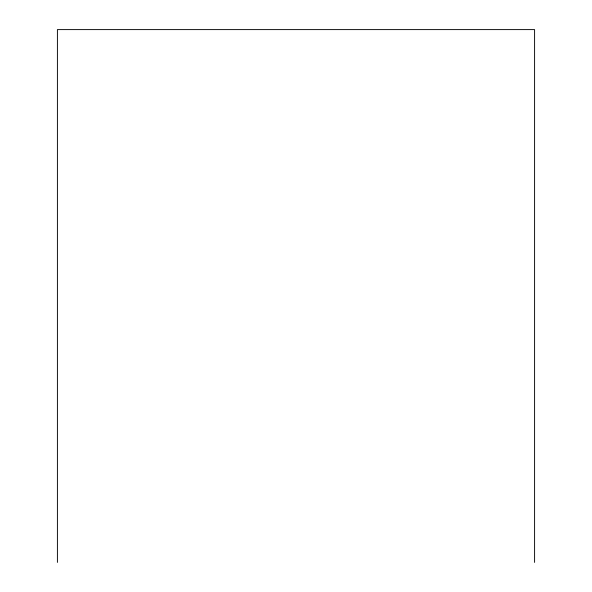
<?xml version="1.0" encoding="UTF-8"?>
<svg xmlns="http://www.w3.org/2000/svg" width="592" height="592" viewBox="0 0 592 592"><rect width="100%" height="100%" fill="white"/><g stroke="black" fill="none" stroke-linecap="round" stroke-linejoin="round"><path stroke-width="0.89" d="M534.591 562.4L534.591 29.6L57.409 29.6L57.409 562.4"/></g></svg>
